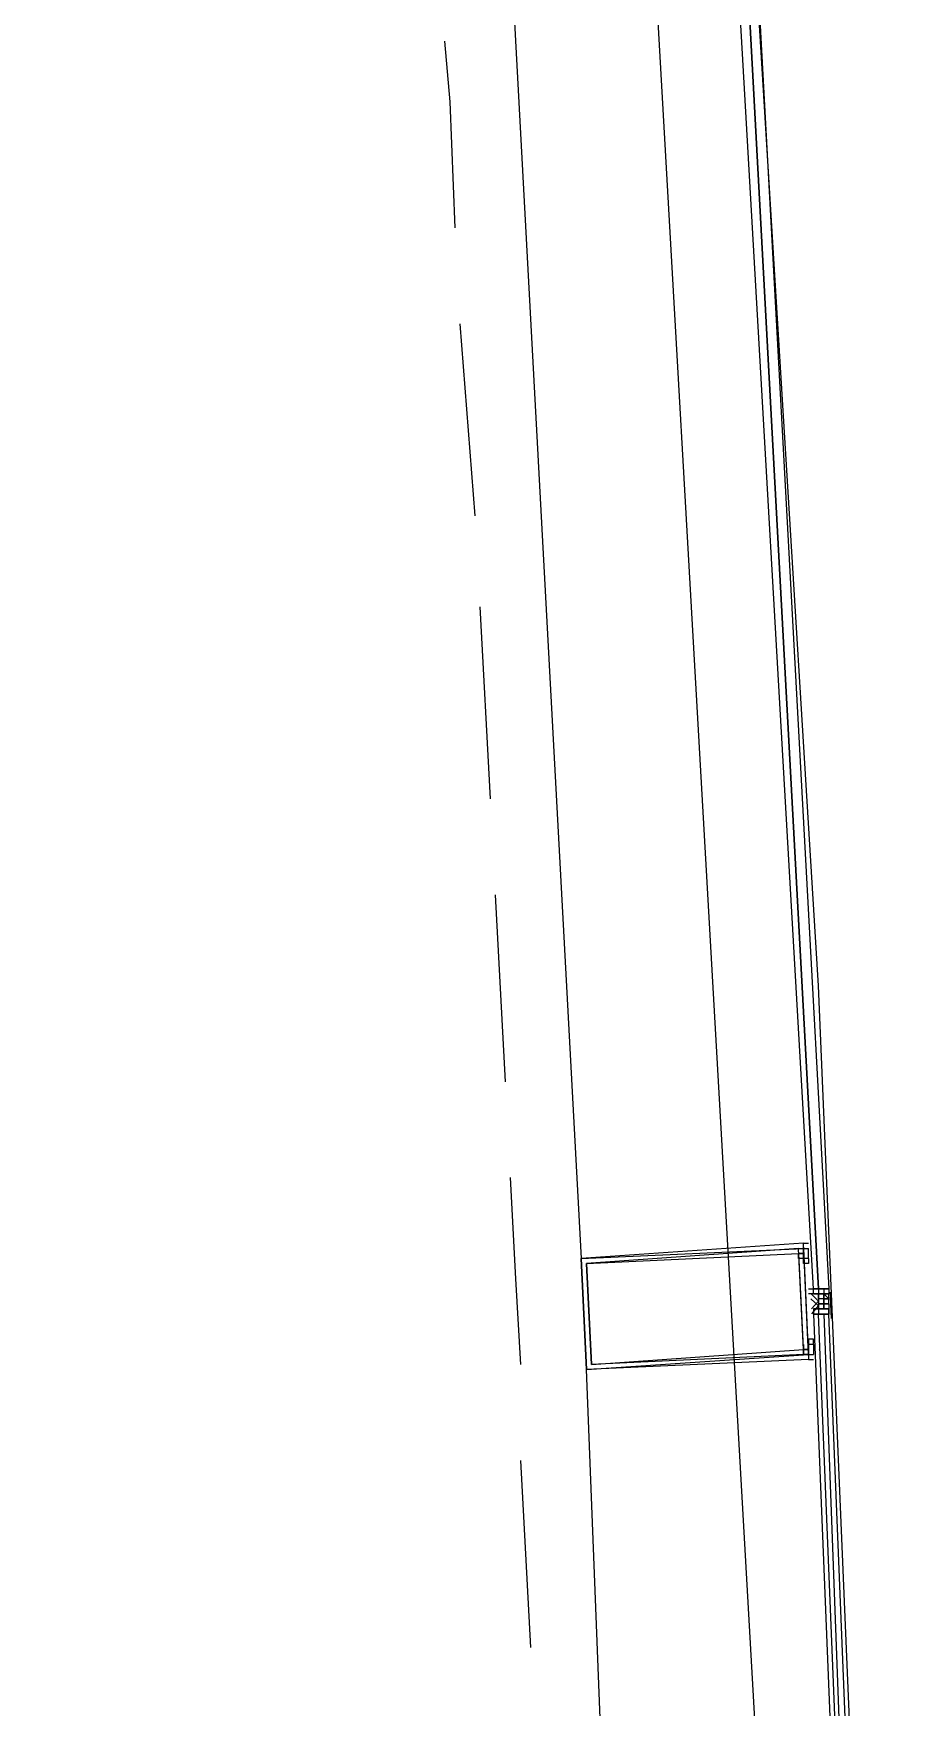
# Model space of a CAD drawing. Header units: feet. Extents: x -84 to 198, y -22 to 181.
# Drawn here: x 135.993 to 138.307, y 113.752 to 118.171 of the extents above; entities that cross this region are included whole.
import ezdxf

# ---------------------------------------------------------------- set-up
doc = ezdxf.new("R2010")
doc.units = ezdxf.units.FT
doc.layers.add('A-AREA-UNIDAD', color=30, linetype='CONTINUOUS')
doc.layers.add('A-LINEA', color=7, linetype='CONTINUOUS')

msp = doc.modelspace()

# ---------------------------------------------------------------- linework, layer by layer
at = {"layer": 'A-AREA-UNIDAD'}
msp.add_lwpolyline([(123.04, 112.4089), (137.28, 109.0133), (137.52, 109.2089), (137.472, 111.0578), (138.048, 111.0933), (137.36, 123.1644), (136.128, 134.3822), (134.72, 143.2533)], dxfattribs=at)
at = {"layer": 'A-LINEA'}
for p, q in [((137.24, 118.6444), (137.44, 114.9378)), ((137.16, 116.8978), (137.12, 117.4044)), ((137.2, 116.1511), (137.1733, 116.6578)), ((137.24, 115.4044), (137.2133, 115.8978)), ((138.0133, 114.9644), (138.0267, 114.9644)), ((138.04, 114.9511), (138.04, 114.9644)), ((138.04, 114.9511), (138.04, 114.9511)), ((138.04, 114.9378), (138.04, 114.9511)), ((138.0533, 114.9644), (138.0533, 114.9644)), ((138.0533, 114.9511), (138.0533, 114.9511)), ((138.0533, 114.9511), (138.0533, 114.9511)), ((138.0533, 114.9378), (138.0533, 114.9378)), ((138.0533, 114.8578), (138.0533, 114.8578)), ((138.0533, 114.8578), (138.0533, 114.8578)), ((138.0533, 114.8578), (138.0533, 114.8578)), ((138.0533, 114.8578), (138.0667, 114.8578)), ((138.0533, 114.8444), (138.0533, 114.8578)), ((138.0533, 114.8578), (138.0533, 114.8578)), ((138.0533, 114.8578), (138.0533, 114.8578)), ((138.0533, 114.8578), (138.0533, 114.8578)), ((138.0533, 114.8578), (138.0533, 114.8578)), ((138.0533, 114.8444), (138.0533, 114.8444)), ((138.0667, 114.8444), (138.0533, 114.8444)), ((138.0667, 114.8444), (138.0533, 114.8444)), ((138.0533, 114.8444), (138.0533, 114.8444)), ((138.0533, 114.8444), (138.0533, 114.8444)), ((138.0533, 114.8444), (138.0533, 114.8444)), ((138.0533, 114.8444), (138.0533, 114.8444)), ((138.0533, 114.8444), (138.0533, 114.8444)), ((138.0533, 114.8444), (138.0667, 114.8444)), ((138.0533, 114.8444), (138.0667, 114.8444)), ((138.0533, 114.8444), (138.0667, 114.8444)), ((138.0533, 114.8444), (138.0533, 114.8444)), ((138.0667, 114.8578), (138.0667, 114.8578)), ((138.0667, 114.8578), (138.0667, 114.8578)), ((138.0667, 114.8578), (138.0667, 114.8578)), ((138.0667, 114.8578), (138.0667, 114.8578)), ((138.08, 114.8578), (138.0667, 114.8578)), ((138.0667, 114.8578), (138.0667, 114.8578)), ((138.0667, 114.8578), (138.0667, 114.8578)), ((138.0667, 114.8578), (138.0667, 114.8578)), ((138.0667, 114.8578), (138.0667, 114.8578)), ((138.0667, 114.8444), (138.0667, 114.8444)), ((138.0667, 114.8444), (138.0667, 114.8444)), ((138.0667, 114.8444), (138.0667, 114.8444)), ((138.0667, 114.8444), (138.0667, 114.8444)), ((138.0667, 114.8444), (138.0667, 114.8444)), ((138.0667, 114.8444), (138.0667, 114.8444)), ((138.0667, 114.8444), (138.0667, 114.8444)), ((138.0667, 114.8444), (138.0667, 114.8444)), ((138.0667, 114.8444), (138.0667, 114.8444)), ((138.0667, 114.8444), (138.0667, 114.8444)), ((138.0667, 114.8444), (138.0667, 114.8444)), ((138.0667, 114.8444), (138.0667, 114.8444)), ((138.0667, 114.8444), (138.0667, 114.8444)), ((138.08, 114.8444), (138.0667, 114.8444)), ((138.0667, 114.8444), (138.0667, 114.8444)), ((138.08, 114.8444), (138.0667, 114.8444)), ((138.0667, 114.8444), (138.0667, 114.8444)), ((138.0667, 114.8444), (138.0667, 114.8444)), ((138.0667, 114.8444), (138.0667, 114.8444)), ((138.0667, 114.8444), (138.0667, 114.8444)), ((138.0667, 114.8444), (138.0667, 114.8444)), ((138.0667, 114.8444), (138.0667, 114.8444)), ((138.0667, 114.8444), (138.0667, 114.8444)), ((138.0667, 114.8444), (138.0667, 114.8444)), ((138.0667, 114.8444), (138.0667, 114.8444)), ((138.0667, 114.8444), (138.08, 114.8444)), ((138.0667, 114.8444), (138.0667, 114.8311)), ((138.0667, 114.8444), (138.0667, 114.8444)), ((138.0667, 114.8444), (138.0667, 114.8444)), ((138.0667, 114.8444), (138.0667, 114.8444)), ((138.0667, 114.8444), (138.0667, 114.8444)), ((138.0667, 114.8444), (138.0667, 114.8444)), ((138.0667, 114.8444), (138.0667, 114.8444)), ((138.0667, 114.8444), (138.0667, 114.8444)), ((138.08, 114.8444), (138.0667, 114.8444)), ((138.0667, 114.8444), (138.0667, 114.8444)), ((138.0667, 114.8444), (138.0667, 114.8444)), ((138.0667, 114.8311), (138.0667, 114.8444)), ((138.08, 114.8444), (138.0667, 114.8444)), ((138.0667, 114.8444), (138.0667, 114.8444)), ((138.0667, 114.8444), (138.0667, 114.8444)), ((138.08, 114.8578), (138.08, 114.8578)), ((138.08, 114.8578), (138.08, 114.8578)), ((138.08, 114.8578), (138.08, 114.8578)), ((138.08, 114.8578), (138.08, 114.8578)), ((138.08, 114.8578), (138.08, 114.8578)), ((138.08, 114.8578), (138.08, 114.8578)), ((138.08, 114.8578), (138.08, 114.8578)), ((138.08, 114.8578), (138.08, 114.8578)), ((138.08, 114.8578), (138.08, 114.8578)), ((138.08, 114.8578), (138.08, 114.8578)), ((138.0933, 114.8578), (138.08, 114.8578)), ((138.0933, 114.8578), (138.08, 114.8578)), ((138.08, 114.8578), (138.08, 114.8444)), ((138.08, 114.8444), (138.08, 114.8444)), ((138.08, 114.8444), (138.08, 114.8444)), ((138.08, 114.8444), (138.08, 114.8444)), ((138.08, 114.8444), (138.08, 114.8444)), ((138.08, 114.8444), (138.08, 114.8444)), ((138.08, 114.8444), (138.08, 114.8444)), ((138.08, 114.8444), (138.08, 114.8444)), ((138.08, 114.8444), (138.08, 114.8444)), ((138.08, 114.8444), (138.08, 114.8444)), ((138.08, 114.8444), (138.08, 114.8444)), ((138.08, 114.8444), (138.08, 114.8444)), ((138.08, 114.8311), (138.08, 114.8444)), ((138.08, 114.8444), (138.08, 114.8444)), ((138.08, 114.8444), (138.08, 114.8444)), ((138.08, 114.8444), (138.08, 114.8444)), ((138.08, 114.8444), (138.08, 114.8444)), ((138.08, 114.8311), (138.08, 114.8444)), ((138.08, 114.8444), (138.08, 114.8444)), ((138.08, 114.8311), (138.08, 114.8444)), ((138.08, 114.8444), (138.08, 114.8444)), ((138.08, 114.8444), (138.08, 114.8444)), ((138.08, 114.8444), (138.08, 114.8444)), ((138.08, 114.8444), (138.08, 114.8444)), ((138.08, 114.8444), (138.08, 114.8444)), ((138.08, 114.8444), (138.08, 114.8444)), ((138.08, 114.8444), (138.08, 114.8444)), ((138.08, 114.8444), (138.08, 114.8444)), ((138.08, 114.8444), (138.08, 114.8444)), ((138.08, 114.8444), (138.08, 114.8444)), ((138.08, 114.8444), (138.08, 114.8444)), ((138.08, 114.8444), (138.08, 114.8444)), ((138.08, 114.8444), (138.08, 114.8444)), ((138.08, 114.8444), (138.08, 114.8444)), ((138.08, 114.8444), (138.08, 114.8444)), ((138.08, 114.8444), (138.08, 114.8444)), ((138.08, 114.8444), (138.08, 114.8444)), ((138.08, 114.8444), (138.08, 114.8444)), ((138.08, 114.8444), (138.0933, 114.8444)), ((138.08, 114.8444), (138.08, 114.8444)), ((138.08, 114.8444), (138.08, 114.8444)), ((138.08, 114.8444), (138.08, 114.8444)), ((138.08, 114.8444), (138.08, 114.8444)), ((138.08, 114.8444), (138.08, 114.8444)), ((138.08, 114.8311), (138.08, 114.8444)), ((138.08, 114.8444), (138.0933, 114.8311)), ((138.08, 114.8444), (138.08, 114.8444)), ((138.08, 114.8444), (138.08, 114.8444)), ((138.08, 114.8444), (138.08, 114.8444)), ((138.08, 114.8444), (138.08, 114.8311)), ((138.08, 114.8444), (138.08, 114.8444)), ((138.08, 114.8444), (138.08, 114.8444)), ((138.08, 114.8444), (138.08, 114.8444)), ((138.08, 114.8444), (138.08, 114.8444)), ((138.08, 114.8444), (138.08, 114.8444)), ((138.08, 114.8444), (138.08, 114.8444)), ((138.08, 114.8444), (138.08, 114.8444)), ((138.08, 114.8444), (138.08, 114.8444)), ((138.08, 114.8444), (138.08, 114.8444)), ((138.0933, 114.8578), (138.0933, 114.8578)), ((138.0933, 114.8578), (138.0933, 114.8578)), ((138.0933, 114.8578), (138.0933, 114.8578)), ((138.0933, 114.8578), (138.0933, 114.8578)), ((138.0933, 114.8578), (138.0933, 114.8578)), ((138.0933, 114.8578), (138.0933, 114.8578)), ((138.0933, 114.8578), (138.0933, 114.8578)), ((138.0933, 114.8578), (138.0933, 114.8444)), ((138.0933, 114.8578), (138.0933, 114.8578)), ((138.0933, 114.8578), (138.0933, 114.8578)), ((138.0933, 114.8578), (138.0933, 114.8578)), ((138.0933, 114.8444), (138.0933, 114.8444)), ((138.0933, 114.8444), (138.0933, 114.8444)), ((138.0933, 114.8444), (138.0933, 114.8444)), ((138.0933, 114.8444), (138.0933, 114.8444)), ((138.0933, 114.8444), (138.0933, 114.8444)), ((138.0933, 114.8444), (138.0933, 114.8444)), ((138.0933, 114.8444), (138.0933, 114.8444)), ((138.0933, 114.8444), (138.0933, 114.8444)), ((138.0933, 114.8444), (138.0933, 114.8444)), ((138.0933, 114.8444), (138.0933, 114.8444)), ((138.0933, 114.8444), (138.0933, 114.8444)), ((138.0933, 114.8444), (138.0933, 114.8444)), ((138.0933, 114.8444), (138.0933, 114.8444)), ((138.0933, 114.8311), (138.0933, 114.8444)), ((138.0933, 114.8311), (138.0933, 114.8444)), ((138.0933, 114.8444), (138.0933, 114.8444)), ((138.0969, 114.8489), (138.1001, 114.791)), ((138.0533, 114.8044), (138.0533, 114.8044)), ((138.0533, 114.8044), (138.0667, 114.8044)), ((138.0533, 114.8044), (138.0533, 114.8044)), ((138.0533, 114.8044), (138.0533, 114.8044)), ((138.0533, 114.8044), (138.0533, 114.7911)), ((138.0667, 114.8311), (138.0667, 114.8311)), ((138.0667, 114.8311), (138.0667, 114.8311)), ((138.0667, 114.8311), (138.0667, 114.8311)), ((138.0667, 114.8311), (138.0667, 114.8311)), ((138.0667, 114.8311), (138.0667, 114.8311)), ((138.0667, 114.8311), (138.0667, 114.8311)), ((138.08, 114.8311), (138.0667, 114.8311)), ((138.08, 114.8311), (138.0667, 114.8311)), ((138.0667, 114.8311), (138.0667, 114.8311)), ((138.0667, 114.8311), (138.0667, 114.8311)), ((138.0667, 114.8311), (138.0667, 114.8311)), ((138.08, 114.8311), (138.0667, 114.8311)), ((138.0667, 114.8311), (138.0667, 114.8178)), ((138.0667, 114.8311), (138.0667, 114.8178)), ((138.0667, 114.8311), (138.0667, 114.8311)), ((138.0667, 114.8311), (138.0667, 114.8311)), ((138.0667, 114.8311), (138.0667, 114.8311)), ((138.0667, 114.8311), (138.0667, 114.8311)), ((138.0667, 114.8311), (138.0667, 114.8311)), ((138.0667, 114.8311), (138.0667, 114.8311)), ((138.0667, 114.8311), (138.0667, 114.8311)), ((138.0667, 114.8311), (138.0667, 114.8311)), ((138.0667, 114.8311), (138.0667, 114.8311)), ((138.0667, 114.8311), (138.0667, 114.8311)), ((138.0667, 114.8311), (138.0667, 114.8311)), ((138.0667, 114.8311), (138.0667, 114.8178)), ((138.0667, 114.8311), (138.0667, 114.8311)), ((138.0667, 114.8311), (138.0667, 114.8311)), ((138.0667, 114.8311), (138.0667, 114.8311)), ((138.0667, 114.8311), (138.0667, 114.8311)), ((138.0667, 114.8311), (138.0667, 114.8311)), ((138.0667, 114.8311), (138.0667, 114.8311)), ((138.0667, 114.8311), (138.0667, 114.8311)), ((138.0667, 114.8178), (138.0667, 114.8178)), ((138.0667, 114.8178), (138.0667, 114.8178)), ((138.0667, 114.8178), (138.0667, 114.8178)), ((138.0667, 114.8178), (138.0667, 114.8178)), ((138.0667, 114.8178), (138.0667, 114.8178)), ((138.0667, 114.8178), (138.0667, 114.8178)), ((138.0667, 114.8178), (138.0667, 114.8178)), ((138.0667, 114.8178), (138.0667, 114.8178)), ((138.0667, 114.8178), (138.0667, 114.8178)), ((138.0667, 114.8178), (138.0667, 114.8178)), ((138.0667, 114.8178), (138.0667, 114.8178)), ((138.0667, 114.8178), (138.0667, 114.8178)), ((138.0667, 114.8178), (138.0667, 114.8178)), ((138.0667, 114.8178), (138.0667, 114.8178)), ((138.08, 114.8178), (138.0667, 114.8178)), ((138.0667, 114.8178), (138.0667, 114.8178)), ((138.0667, 114.8178), (138.0667, 114.8178)), ((138.0667, 114.8178), (138.0667, 114.8044)), ((138.0667, 114.8178), (138.0667, 114.8178)), ((138.08, 114.8178), (138.0667, 114.8178)), ((138.0667, 114.8178), (138.0667, 114.8178)), ((138.0667, 114.8178), (138.0667, 114.8178)), ((138.08, 114.8178), (138.0667, 114.8178)), ((138.0667, 114.8178), (138.0667, 114.8178)), ((138.0667, 114.8178), (138.0667, 114.8178)), ((138.08, 114.8178), (138.0667, 114.8178)), ((138.0667, 114.8044), (138.0667, 114.8044)), ((138.0667, 114.8044), (138.0667, 114.8044)), ((138.0667, 114.8044), (138.0667, 114.8044)), ((138.0667, 114.8044), (138.0667, 114.8044)), ((138.0667, 114.8044), (138.0667, 114.8044)), ((138.0667, 114.8044), (138.0667, 114.8044)), ((138.0667, 114.8044), (138.0667, 114.8044)), ((138.0667, 114.8044), (138.0667, 114.8044)), ((138.0667, 114.8044), (138.0667, 114.8044)), ((138.0667, 114.8044), (138.0667, 114.8044)), ((138.0667, 114.8044), (138.0667, 114.8044)), ((138.0667, 114.8044), (138.0667, 114.8044)), ((138.0667, 114.8044), (138.0667, 114.8044)), ((138.0667, 114.8044), (138.0667, 114.8044)), ((138.08, 114.8044), (138.0667, 114.8044)), ((138.0667, 114.8044), (138.0667, 114.8044)), ((138.08, 114.8044), (138.0667, 114.8044)), ((138.0667, 114.8044), (138.0667, 114.8044)), ((138.0667, 114.8044), (138.0667, 114.8044)), ((138.0667, 114.8044), (138.0667, 114.8044)), ((138.0667, 114.8044), (138.0667, 114.8044)), ((138.0667, 114.8044), (138.0667, 114.8044)), ((138.0667, 114.8044), (138.0667, 114.8044)), ((138.0667, 114.8044), (138.0667, 114.8044)), ((138.0667, 114.8044), (138.0667, 114.8044)), ((138.0667, 114.8044), (138.0667, 114.8044)), ((138.0667, 114.8044), (138.0667, 114.8044)), ((138.0667, 114.8044), (138.0667, 114.8044)), ((138.0667, 114.8044), (138.08, 114.8044)), ((138.0667, 114.8044), (138.0667, 114.8044)), ((138.0667, 114.8044), (138.08, 114.8044)), ((138.0667, 114.8044), (138.0667, 114.8044)), ((138.0667, 114.8044), (138.0667, 114.8044)), ((138.0667, 114.8044), (138.08, 114.8044)), ((138.0667, 114.8044), (138.0667, 114.8044)), ((138.0667, 114.8044), (138.0667, 114.8044)), ((138.08, 114.8311), (138.08, 114.8311)), ((138.08, 114.8311), (138.08, 114.8311)), ((138.08, 114.8311), (138.08, 114.8311)), ((138.08, 114.8311), (138.08, 114.8311)), ((138.08, 114.8311), (138.0933, 114.8311)), ((138.08, 114.8311), (138.08, 114.8311)), ((138.08, 114.8311), (138.08, 114.8311)), ((138.08, 114.8311), (138.08, 114.8311)), ((138.08, 114.8178), (138.08, 114.8311)), ((138.08, 114.8311), (138.08, 114.8311)), ((138.08, 114.8311), (138.08, 114.8311)), ((138.08, 114.8311), (138.08, 114.8311)), ((138.08, 114.8311), (138.08, 114.8311)), ((138.08, 114.8311), (138.08, 114.8311)), ((138.08, 114.8311), (138.08, 114.8311)), ((138.08, 114.8311), (138.08, 114.8311)), ((138.08, 114.8311), (138.08, 114.8311)), ((138.08, 114.8311), (138.08, 114.8311)), ((138.0933, 114.8311), (138.08, 114.8311)), ((138.08, 114.8311), (138.08, 114.8311)), ((138.08, 114.8311), (138.08, 114.8311)), ((138.08, 114.8311), (138.08, 114.8311)), ((138.08, 114.8311), (138.08, 114.8311)), ((138.08, 114.8311), (138.08, 114.8311)), ((138.08, 114.8311), (138.08, 114.8311)), ((138.08, 114.8311), (138.08, 114.8311)), ((138.08, 114.8311), (138.0933, 114.8311)), ((138.08, 114.8311), (138.08, 114.8311)), ((138.08, 114.8311), (138.08, 114.8311)), ((138.08, 114.8311), (138.08, 114.8311)), ((138.08, 114.8311), (138.08, 114.8311)), ((138.08, 114.8311), (138.08, 114.8311)), ((138.08, 114.8311), (138.08, 114.8311)), ((138.08, 114.8311), (138.08, 114.8311)), ((138.08, 114.8311), (138.08, 114.8311)), ((138.08, 114.8311), (138.08, 114.8311)), ((138.08, 114.8311), (138.08, 114.8311)), ((138.08, 114.8311), (138.08, 114.8311)), ((138.08, 114.8311), (138.08, 114.8311)), ((138.08, 114.8311), (138.08, 114.8311)), ((138.08, 114.8311), (138.08, 114.8311)), ((138.08, 114.8311), (138.08, 114.8178)), ((138.08, 114.8311), (138.08, 114.8311)), ((138.08, 114.8311), (138.08, 114.8311)), ((138.08, 114.8311), (138.08, 114.8311)), ((138.08, 114.8311), (138.08, 114.8311)), ((138.08, 114.8311), (138.08, 114.8311)), ((138.08, 114.8311), (138.08, 114.8311)), ((138.08, 114.8311), (138.08, 114.8311)), ((138.08, 114.8311), (138.08, 114.8311)), ((138.0933, 114.8311), (138.08, 114.8311)), ((138.0933, 114.8311), (138.08, 114.8311)), ((138.0933, 114.8311), (138.08, 114.8311)), ((138.08, 114.8311), (138.08, 114.8311)), ((138.08, 114.8311), (138.08, 114.8311)), ((138.0933, 114.8311), (138.08, 114.8311)), ((138.08, 114.8178), (138.08, 114.8311)), ((138.08, 114.8178), (138.08, 114.8311)), ((138.08, 114.8178), (138.08, 114.8178)), ((138.08, 114.8178), (138.08, 114.8178)), ((138.08, 114.8178), (138.08, 114.8178)), ((138.08, 114.8178), (138.08, 114.8178)), ((138.08, 114.8178), (138.08, 114.8178)), ((138.08, 114.8178), (138.08, 114.8178)), ((138.08, 114.8178), (138.08, 114.8178)), ((138.08, 114.8178), (138.08, 114.8178)), ((138.08, 114.8178), (138.08, 114.8178)), ((138.08, 114.8178), (138.0933, 114.8178)), ((138.08, 114.8178), (138.08, 114.8178)), ((138.08, 114.8178), (138.08, 114.8178)), ((138.08, 114.8178), (138.08, 114.8178)), ((138.08, 114.8178), (138.08, 114.8178)), ((138.08, 114.8178), (138.08, 114.8178)), ((138.08, 114.8178), (138.08, 114.8178)), ((138.08, 114.8178), (138.08, 114.8178)), ((138.08, 114.8178), (138.08, 114.8178)), ((138.08, 114.8178), (138.0933, 114.8178)), ((138.0933, 114.8178), (138.08, 114.8178)), ((138.08, 114.8178), (138.0933, 114.8178)), ((138.0933, 114.8178), (138.08, 114.8178)), ((138.08, 114.8178), (138.08, 114.8178)), ((138.08, 114.8178), (138.08, 114.8178)), ((138.08, 114.8178), (138.08, 114.8178)), ((138.08, 114.8178), (138.08, 114.8044)), ((138.08, 114.8178), (138.0933, 114.8178)), ((138.08, 114.8178), (138.08, 114.8044)), ((138.08, 114.8178), (138.08, 114.8178)), ((138.08, 114.8178), (138.08, 114.8044)), ((138.08, 114.8178), (138.08, 114.8178)), ((138.08, 114.8178), (138.08, 114.8178)), ((138.08, 114.8178), (138.08, 114.8178)), ((138.08, 114.8178), (138.08, 114.8178)), ((138.08, 114.8178), (138.08, 114.8178)), ((138.08, 114.8178), (138.08, 114.8178)), ((138.08, 114.8178), (138.08, 114.8178)), ((138.0933, 114.8178), (138.08, 114.8178)), ((138.08, 114.8178), (138.08, 114.8044)), ((138.08, 114.8178), (138.08, 114.8178)), ((138.08, 114.8178), (138.08, 114.8178)), ((138.08, 114.8178), (138.08, 114.8178)), ((138.08, 114.8178), (138.08, 114.8044)), ((138.08, 114.8178), (138.08, 114.8178)), ((138.08, 114.8178), (138.08, 114.8178)), ((138.08, 114.8178), (138.08, 114.8178)), ((138.08, 114.8178), (138.08, 114.8178)), ((138.08, 114.8178), (138.08, 114.8044)), ((138.08, 114.8178), (138.08, 114.8178)), ((138.08, 114.8044), (138.08, 114.8178)), ((138.08, 114.8178), (138.08, 114.8178)), ((138.08, 114.8178), (138.08, 114.8178)), ((138.08, 114.8178), (138.0933, 114.8178)), ((138.08, 114.8178), (138.08, 114.8178)), ((138.08, 114.8178), (138.08, 114.8178)), ((138.08, 114.8178), (138.08, 114.8178)), ((138.08, 114.8178), (138.08, 114.8178)), ((138.08, 114.8178), (138.08, 114.8178)), ((138.08, 114.8178), (138.08, 114.8178)), ((138.08, 114.8044), (138.08, 114.8044)), ((138.08, 114.8044), (138.08, 114.8044)), ((138.08, 114.8044), (138.08, 114.8044)), ((138.08, 114.8044), (138.08, 114.8044)), ((138.08, 114.8044), (138.08, 114.8044)), ((138.08, 114.8044), (138.08, 114.8044)), ((138.08, 114.8044), (138.08, 114.8044)), ((138.08, 114.8044), (138.08, 114.8044)), ((138.08, 114.8044), (138.08, 114.8044)), ((138.08, 114.8044), (138.08, 114.8044)), ((138.08, 114.8044), (138.08, 114.8044)), ((138.08, 114.8044), (138.08, 114.8044)), ((138.08, 114.8044), (138.08, 114.8044)), ((138.08, 114.8044), (138.08, 114.8044)), ((138.08, 114.8044), (138.08, 114.8044)), ((138.08, 114.8044), (138.08, 114.8044)), ((138.08, 114.8044), (138.08, 114.8044)), ((138.08, 114.8044), (138.08, 114.8044)), ((138.08, 114.8044), (138.08, 114.8044)), ((138.08, 114.8044), (138.08, 114.8044)), ((138.08, 114.8044), (138.08, 114.8044)), ((138.08, 114.8044), (138.08, 114.8044)), ((138.08, 114.8044), (138.08, 114.8044)), ((138.08, 114.8044), (138.08, 114.8044)), ((138.08, 114.8044), (138.08, 114.8044)), ((138.08, 114.8044), (138.0933, 114.8044)), ((138.08, 114.8044), (138.08, 114.8044)), ((138.08, 114.8044), (138.08, 114.8044)), ((138.08, 114.8044), (138.08, 114.8044)), ((138.08, 114.8044), (138.08, 114.8044)), ((138.08, 114.8044), (138.08, 114.8044)), ((138.08, 114.8044), (138.08, 114.8044)), ((138.08, 114.8044), (138.08, 114.8044)), ((138.08, 114.8044), (138.08, 114.8044)), ((138.08, 114.8044), (138.08, 114.8044)), ((138.08, 114.8044), (138.08, 114.8044)), ((138.08, 114.8044), (138.08, 114.8044)), ((138.08, 114.8044), (138.08, 114.8044)), ((138.08, 114.8044), (138.08, 114.8044)), ((138.08, 114.8044), (138.08, 114.8044)), ((138.08, 114.8044), (138.08, 114.8044)), ((138.08, 114.8044), (138.08, 114.8044)), ((138.08, 114.8044), (138.08, 114.8044)), ((138.08, 114.8044), (138.08, 114.8044)), ((138.08, 114.8044), (138.08, 114.8044)), ((138.0933, 114.8178), (138.0933, 114.8311)), ((138.0933, 114.8311), (138.0933, 114.8311)), ((138.0933, 114.8311), (138.0933, 114.8311)), ((138.0933, 114.8311), (138.0933, 114.8311)), ((138.0933, 114.8311), (138.0933, 114.8311)), ((138.0933, 114.8311), (138.0933, 114.8311)), ((138.0933, 114.8311), (138.0933, 114.8311)), ((138.0933, 114.8311), (138.0933, 114.8311)), ((138.0933, 114.8311), (138.0933, 114.8311)), ((138.0933, 114.8311), (138.0933, 114.8311)), ((138.0933, 114.8311), (138.0933, 114.8311)), ((138.0933, 114.8311), (138.0933, 114.8311)), ((138.0933, 114.8311), (138.0933, 114.8311)), ((138.0933, 114.8311), (138.0933, 114.8311)), ((138.0933, 114.8311), (138.0933, 114.8311)), ((138.0933, 114.8311), (138.0933, 114.8311)), ((138.0933, 114.8311), (138.0933, 114.8311)), ((138.0933, 114.8311), (138.0933, 114.8311)), ((138.0933, 114.8311), (138.0933, 114.8311)), ((138.0933, 114.8311), (138.0933, 114.8311)), ((138.0933, 114.8311), (138.0933, 114.8311)), ((138.0933, 114.8311), (138.0933, 114.8311)), ((138.0933, 114.8178), (138.0933, 114.8178)), ((138.0933, 114.8178), (138.0933, 114.8178)), ((138.0933, 114.8178), (138.0933, 114.8178)), ((138.0933, 114.8178), (138.0933, 114.8178)), ((138.0933, 114.8178), (138.0933, 114.8178)), ((138.0933, 114.8178), (138.0933, 114.8178)), ((138.0933, 114.8178), (138.0933, 114.8178)), ((138.0933, 114.8178), (138.0933, 114.8178)), ((138.0933, 114.8178), (138.0933, 114.8178)), ((138.0933, 114.8178), (138.0933, 114.8178)), ((138.0933, 114.8178), (138.0933, 114.8178)), ((138.0933, 114.8178), (138.0933, 114.8178)), ((138.0933, 114.8178), (138.0933, 114.8178)), ((138.0933, 114.8178), (138.0933, 114.8178)), ((138.0933, 114.8178), (138.0933, 114.8178)), ((138.0933, 114.8178), (138.0933, 114.8044)), ((138.0933, 114.8178), (138.0933, 114.8178)), ((138.0933, 114.8178), (138.0933, 114.8178)), ((138.0933, 114.8178), (138.0933, 114.8178)), ((138.0933, 114.8178), (138.0933, 114.8178)), ((138.0933, 114.8178), (138.0933, 114.8178)), ((138.0933, 114.8178), (138.0933, 114.8178)), ((138.0933, 114.8178), (138.0933, 114.8178)), ((138.0933, 114.8178), (138.0933, 114.8178)), ((138.0933, 114.8178), (138.0933, 114.8178)), ((138.0933, 114.8178), (138.0933, 114.8178)), ((138.0933, 114.8044), (138.0933, 114.8044)), ((138.0933, 114.8044), (138.0933, 114.8044)), ((138.0933, 114.8044), (138.0933, 114.8044)), ((138.0933, 114.8044), (138.0933, 114.8044)), ((138.0933, 114.8044), (138.0933, 114.8044)), ((138.0933, 114.8044), (138.0933, 114.8044)), ((138.0933, 114.8044), (138.0933, 114.8044)), ((138.0933, 114.8044), (138.0933, 114.8044)), ((138.0933, 114.8044), (138.0933, 114.8044)), ((138.0933, 114.8044), (138.0933, 114.8044)), ((138.0933, 114.8044), (138.0933, 114.8044)), ((138.0933, 114.8044), (138.0933, 114.8044)), ((138.0933, 114.8044), (138.0933, 114.8044)), ((138.0933, 114.8044), (138.0933, 114.7911)), ((138.0933, 114.8044), (138.0933, 114.7911)), ((138.0933, 114.8044), (138.0933, 114.8044)), ((138.0933, 114.8044), (138.0933, 114.7911)), ((138.0933, 114.8044), (138.0933, 114.8044)), ((138.0933, 114.8044), (138.0933, 114.8044)), ((138.0933, 114.8044), (138.0933, 114.8044)), ((138.0933, 114.8044), (138.0933, 114.8044)), ((138.0933, 114.7911), (138.0933, 114.8044)), ((138.0972, 114.8368), (138.0995, 114.7789)), ((138.0533, 114.7911), (138.0533, 114.7911)), ((138.0533, 114.7911), (138.0533, 114.7911)), ((138.0667, 114.7911), (138.0533, 114.7911)), ((138.0533, 114.7911), (138.0533, 114.7911)), ((138.0533, 114.7911), (138.0533, 114.7911)), ((138.0533, 114.7911), (138.0533, 114.7911)), ((138.0667, 114.7911), (138.0667, 114.7911)), ((138.0667, 114.7911), (138.0667, 114.7911)), ((138.0667, 114.7911), (138.0667, 114.7911)), ((138.0667, 114.7911), (138.0667, 114.7911)), ((138.0667, 114.7911), (138.0667, 114.7911)), ((138.0667, 114.7911), (138.0667, 114.7911)), ((138.08, 114.7911), (138.0667, 114.7911)), ((138.08, 114.7911), (138.08, 114.7911)), ((138.08, 114.7911), (138.08, 114.7911)), ((138.08, 114.7911), (138.08, 114.7911)), ((138.08, 114.7911), (138.08, 114.7911)), ((138.08, 114.7911), (138.08, 114.7911)), ((138.08, 114.7911), (138.08, 114.7911)), ((138.08, 114.7911), (138.08, 114.7911)), ((138.08, 114.7911), (138.08, 114.7911)), ((138.08, 114.7911), (138.08, 114.7911)), ((138.0933, 114.7911), (138.0933, 114.7911)), ((138.0933, 114.7911), (138.0933, 114.7911)), ((138.0933, 114.7911), (138.0933, 114.7911)), ((138.0933, 114.7911), (138.0933, 114.7911)), ((138.0933, 114.7911), (138.0933, 114.7911)), ((138.0533, 114.7111), (138.0533, 114.6978)), ((138.0667, 114.7111), (138.0667, 114.7111)), ((138.0533, 114.6978), (138.0533, 114.6844)), ((138.0533, 114.6978), (138.0533, 114.6978)), ((138.0533, 114.6978), (138.0533, 114.6978)), ((138.0667, 114.6978), (138.0667, 114.6978)), ((138.0667, 114.6844), (138.0667, 114.6844)), ((137.6, 110.9378), (137.4533, 114.6444)), ((137.3067, 113.9111), (137.28, 114.4044))]:
    msp.add_line(p, q, dxfattribs=at)
for points in [[(138.3067, 108.7111), (138.2133, 112.1778), (138.0667, 115.6578), (137.8533, 119.1244), (137.6, 122.5911), (137.28, 126.0578), (136.9067, 129.5244), (136.48, 132.9778), (136, 136.4178), (135.4667, 139.8578), (134.88, 143.2844)], [(137.8533, 118.7911), (138.0667, 114.8578), (138.0533, 114.8578), (137.8267, 118.7911), (137.84, 118.7911), (137.8533, 118.7911)], [(137.88, 118.7911), (138.0933, 114.8578), (138.08, 114.8578), (138.0667, 114.8578), (137.8533, 118.7911), (137.8533, 118.8044), (137.8667, 118.8044), (137.88, 118.7911)], [(137.1067, 117.6578), (137.0933, 117.9911), (137.08, 118.1511)], [(137.28, 114.6578), (137.2667, 114.8844), (137.2533, 115.1511)], [(137.44, 114.9378), (137.4533, 114.6444), (138.04, 114.6844), (138.0267, 114.9778), (137.44, 114.9378)], [(138.0133, 114.9644), (138.0133, 114.9644), (138.0133, 114.9644), (138.0133, 114.9644), (138.0267, 114.9644), (138.0267, 114.9644), (138.0267, 114.9778), (138.0267, 114.9778), (138.04, 114.9778), (138.04, 114.9778), (138.04, 114.9778)], [(137.4533, 114.6444), (137.44, 114.9378), (138.0267, 114.9644), (138.04, 114.6711), (137.4533, 114.6444)], [(137.4533, 114.9244), (137.4667, 114.6578), (138.0267, 114.6978), (138.0133, 114.9644), (137.4533, 114.9244)], [(137.4667, 114.6578), (137.4533, 114.9244), (138.0133, 114.9511), (138.0267, 114.6844), (137.4667, 114.6578)], [(138.04, 114.9378), (138.04, 114.9244), (138.04, 114.9244), (138.0267, 114.9244), (138.0267, 114.9244), (138.0267, 114.9378), (138.0267, 114.9378), (138.0133, 114.9378), (138.0133, 114.9378), (138.0133, 114.9378), (138.0133, 114.9511), (138.0133, 114.9511), (138.0133, 114.9511), (138.0133, 114.9511), (138.0133, 114.9511), (138.0267, 114.9511), (138.0267, 114.9511), (138.0267, 114.9644), (138.0267, 114.9644), (138.04, 114.9644), (138.04, 114.9644)], [(138.04, 114.9378), (138.04, 114.9378), (138.04, 114.9378), (138.0267, 114.9378), (138.0267, 114.9378), (138.0267, 114.9511), (138.0267, 114.9511), (138.0133, 114.9511), (138.0133, 114.9511), (138.0133, 114.9511), (138.0133, 114.9511), (138.0133, 114.9511)], [(138.0133, 114.9511), (138.0133, 114.9511), (138.0267, 114.9511), (138.0267, 114.9511)], [(138.04, 114.9644), (138.04, 114.9644), (138.04, 114.9644)], [(138.04, 114.8578), (138.0533, 114.8578), (138.0667, 114.8578), (138.08, 114.8578), (138.0933, 114.8578)], [(138.0933, 114.8444), (138.08, 114.8444), (138.0667, 114.8444), (138.0533, 114.8444), (138.04, 114.8444)], [(138.0478, 114.8045), (138.0667, 114.825), (138.0468, 114.8444)], [(138.08, 114.8578), (138.08, 114.8578), (138.0667, 114.8578), (138.0667, 114.8444), (138.0667, 114.8444)], [(138.0487, 114.7912), (138.0666, 114.8125), (138.0459, 114.8311)], [(138.0933, 114.8044), (138.08, 114.8044), (138.0667, 114.8044), (138.0533, 114.8044)], [(138.0667, 114.8178), (138.0667, 114.8178), (138.08, 114.8178)], [(138.08, 114.8044), (138.0667, 114.8044), (138.0667, 114.7911)], [(138.0933, 114.7911), (138.0933, 114.8044), (138.08, 114.8044)], [(138.2267, 110.8444), (138.2267, 110.8578), (138.0667, 114.7911), (138.0533, 114.7911), (138.2133, 110.8444), (138.2267, 110.8444)], [(138.0533, 114.7911), (138.0667, 114.7911), (138.08, 114.7911), (138.0933, 114.7911)], [(138.2533, 110.8578), (138.0933, 114.7911), (138.08, 114.7911), (138.2267, 110.8578), (138.24, 110.8444), (138.2533, 110.8444), (138.2533, 110.8578)], [(138.0533, 114.7111), (138.0533, 114.7244), (138.0533, 114.7244), (138.04, 114.7244), (138.04, 114.7244), (138.04, 114.6978), (138.04, 114.6978), (138.0267, 114.6978), (138.0267, 114.7111), (138.0267, 114.6978), (138.0267, 114.6978), (138.0267, 114.6978), (138.0267, 114.6844), (138.0267, 114.6844), (138.0267, 114.6978), (138.04, 114.6978), (138.04, 114.6978), (138.04, 114.6844), (138.04, 114.6844), (138.0533, 114.6844), (138.0533, 114.6844)], [(138.0533, 114.7111), (138.0533, 114.7111), (138.0533, 114.7111), (138.04, 114.7111), (138.04, 114.7111), (138.04, 114.6978), (138.04, 114.6978), (138.0267, 114.6978), (138.0267, 114.6978), (138.0267, 114.6978), (138.0267, 114.6844), (138.0267, 114.6844), (138.0267, 114.6844), (138.0267, 114.6844), (138.0267, 114.6844), (138.04, 114.6844), (138.04, 114.6844), (138.04, 114.6711), (138.04, 114.6711), (138.0533, 114.6711), (138.0533, 114.6711), (138.0533, 114.6711)], [(138.0533, 114.6844), (138.0533, 114.6844), (138.0533, 114.6844)]]:
    msp.add_lwpolyline(points, dxfattribs=at)
for points in [[(138.0267, 114.9511), (138.0133, 114.9511), (138.0133, 114.9511), (138.0267, 114.9511)], [(138.04, 114.6978), (138.0267, 114.6978), (138.0267, 114.6978), (138.04, 114.6978)], [(138.04, 114.6844), (138.0267, 114.6844), (138.0267, 114.6844), (138.04, 114.6844)]]:
    msp.add_lwpolyline(points, close=True, dxfattribs=at)

doc.saveas('drawing.dxf')
